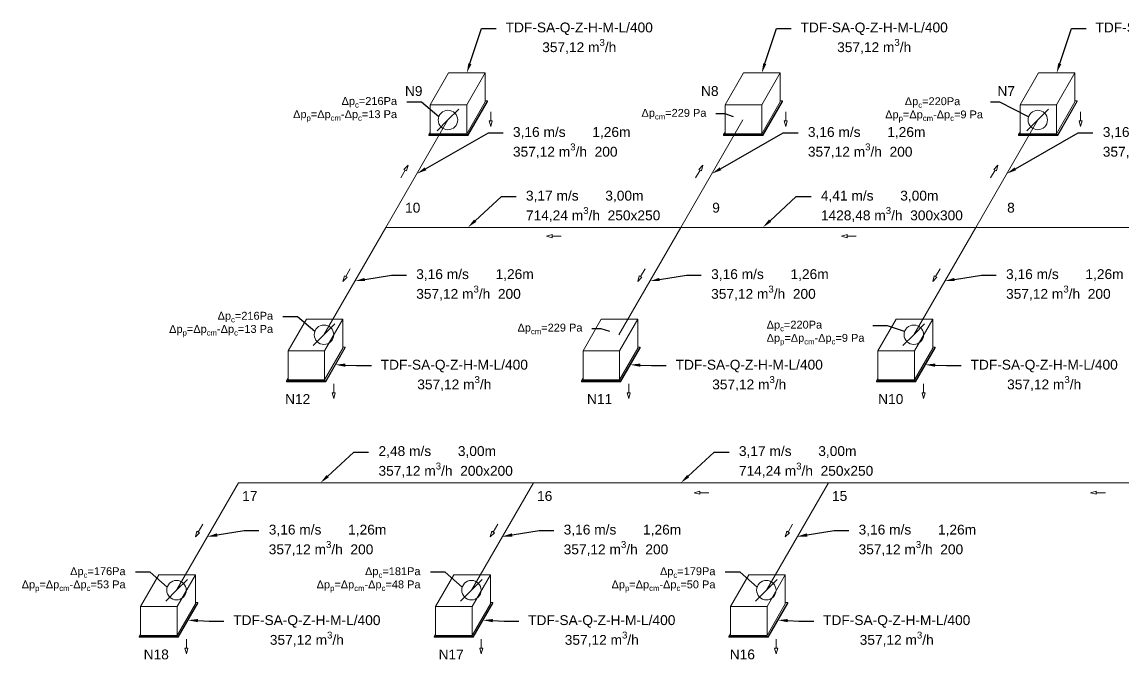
# Model space of a CAD drawing. Header units: millimetres. Extents: x 59762 to 60194, y -87842 to -87548.
# Drawn here: x 59995.65 to 60006.85, y -87709.28 to -87702.79 of the extents above; entities that cross this region are included whole.
import ezdxf
from ezdxf import colors
from ezdxf.entities.mleader import LeaderData, LeaderLine
from ezdxf.math import Vec2, Vec3

# ---------------------------------------------------------------- set-up
doc = ezdxf.new("R2010")
doc.units = ezdxf.units.MM
for name, color, linetype, lineweight in [('kanały', 7, 'Continuous', 20), ('nawi. aksona', 150, 'Continuous', 20), ('nawi. strzałki', 150, 'Continuous', 20), ('Nawiew opis', 150, 'Continuous', 20), ('wymiary', 7, 'Continuous', 13)]:
    doc.layers.add(name, color=color, linetype=linetype, lineweight=lineweight)
doc.styles.add('styl1', font='arial.ttf', dxfattribs={"height": 0.08})

# ---------------------------------------------------------------- blocks, each defined once
blk = doc.blocks.new('_None')

msp = doc.modelspace()

# ---------------------------------------------------------------- linework, layer by layer
at = {"layer": 'kanały'}
for p, q in [((59999.981424, -87703.781798), (60000.09156, -87703.671662)), ((60005.981424, -87703.781798), (60006.09156, -87703.671662)), ((59999.871288, -87703.891934), (59999.981424, -87703.781798)), ((60005.871288, -87703.891934), (60005.981424, -87703.781798)), ((59998.720424, -87705.965914), (59998.83056, -87705.855778)), ((60004.720424, -87705.965914), (60004.83056, -87705.855778)), ((59998.610288, -87706.07605), (59998.720424, -87705.965914)), ((60004.610288, -87706.07605), (60004.720424, -87705.965914)), ((59997.220424, -87708.56399), (59997.33056, -87708.453854)), ((60000.220424, -87708.56399), (60000.33056, -87708.453854)), ((60003.220424, -87708.56399), (60003.33056, -87708.453854)), ((59997.110288, -87708.674126), (59997.220424, -87708.56399)), ((60000.110288, -87708.674126), (60000.220424, -87708.56399)), ((60003.110288, -87708.674126), (60003.220424, -87708.56399))]:
    msp.add_line(p, q, dxfattribs=at)
for centre in [(59999.981424, -87703.781798), (60005.981424, -87703.781798), (59998.720424, -87705.965914), (60004.720424, -87705.965914), (59997.220424, -87708.56399), (60000.220424, -87708.56399), (60003.220424, -87708.56399)]:
    msp.add_circle(centre, 0.099, dxfattribs=at)
at = {"layer": 'nawi. aksona', "ltscale": 20}
for p, q in [((59999.801136, -87703.626073), (59999.987136, -87703.303912)), ((59999.987136, -87703.303912), (60000.359136, -87703.303912)), ((60000.173136, -87703.626073), (60000.359136, -87703.303912)), ((60000.359136, -87703.303912), (60000.359136, -87703.598912)), ((60002.801136, -87703.626073), (60002.987136, -87703.303912)), ((60002.987136, -87703.303912), (60003.359136, -87703.303912)), ((60003.173136, -87703.626073), (60003.359136, -87703.303912)), ((60003.359136, -87703.303912), (60003.359136, -87703.598912)), ((60005.801136, -87703.626073), (60005.987136, -87703.303912)), ((60005.987136, -87703.303912), (60006.359136, -87703.303912)), ((60006.173136, -87703.626073), (60006.359136, -87703.303912)), ((60006.359136, -87703.303912), (60006.359136, -87703.598912)), ((60000.173136, -87703.626073), (59999.801136, -87703.626073)), ((59999.801136, -87703.626073), (59999.801136, -87703.921073)), ((60000.173136, -87703.921073), (60000.359136, -87703.598912)), ((60000.173136, -87703.626073), (60000.173136, -87703.921073)), ((60000.382966, -87703.586395), (60000.183966, -87703.931073)), ((60000.183966, -87703.939073), (60000.382966, -87703.594395)), ((60000.382966, -87703.586395), (60000.359136, -87703.586395)), ((60000.382966, -87703.594395), (60000.382966, -87703.586395)), ((60003.173136, -87703.626073), (60002.801136, -87703.626073)), ((60002.801136, -87703.626073), (60002.801136, -87703.921073)), ((60003.173136, -87703.921073), (60003.359136, -87703.598912)), ((60003.173136, -87703.626073), (60003.173136, -87703.921073)), ((60003.382966, -87703.586395), (60003.183966, -87703.931073)), ((60003.183966, -87703.939073), (60003.382966, -87703.594395)), ((60003.382966, -87703.586395), (60003.359136, -87703.586395)), ((60003.382966, -87703.594395), (60003.382966, -87703.586395)), ((60006.173136, -87703.626073), (60005.801136, -87703.626073)), ((60005.801136, -87703.626073), (60005.801136, -87703.921073)), ((60006.173136, -87703.921073), (60006.359136, -87703.598912)), ((60006.173136, -87703.626073), (60006.173136, -87703.921073)), ((60006.382966, -87703.586395), (60006.183966, -87703.931073)), ((60006.183966, -87703.939073), (60006.382966, -87703.594395)), ((60006.382966, -87703.586395), (60006.359136, -87703.586395)), ((60006.382966, -87703.594395), (60006.382966, -87703.586395)), ((59999.981424, -87703.781798), (59999.350924, -87704.873856)), ((60002.981424, -87703.781798), (60002.350924, -87704.873856)), ((60005.981424, -87703.781798), (60005.350924, -87704.873856)), ((59999.785966, -87703.931073), (59999.801136, -87703.904798)), ((60000.183966, -87703.931073), (59999.785966, -87703.931073)), ((59999.785966, -87703.939073), (59999.785966, -87703.931073)), ((60000.183966, -87703.939073), (59999.785966, -87703.939073)), ((60000.173136, -87703.921073), (59999.801136, -87703.921073)), ((60002.785966, -87703.931073), (60002.801136, -87703.904798)), ((60003.183966, -87703.931073), (60002.785966, -87703.931073)), ((60002.785966, -87703.939073), (60002.785966, -87703.931073)), ((60003.183966, -87703.939073), (60002.785966, -87703.939073)), ((60003.173136, -87703.921073), (60002.801136, -87703.921073)), ((60005.785966, -87703.931073), (60005.801136, -87703.904798)), ((60006.183966, -87703.931073), (60005.785966, -87703.931073)), ((60005.785966, -87703.939073), (60005.785966, -87703.931073)), ((60006.183966, -87703.939073), (60005.785966, -87703.939073)), ((60006.173136, -87703.921073), (60005.801136, -87703.921073)), ((59999.350924, -87704.873856), (59998.720424, -87705.965914)), ((59999.350924, -87704.873856), (60002.350924, -87704.873856)), ((60002.350924, -87704.873856), (60001.720424, -87705.965914)), ((60002.350924, -87704.873856), (60005.350924, -87704.873856)), ((60005.350924, -87704.873856), (60004.720424, -87705.965914)), ((60005.350924, -87704.873856), (60011.350924, -87704.873856)), ((59998.355311, -87706.130316), (59998.541311, -87705.808154)), ((59998.541311, -87705.808154), (59998.913311, -87705.808154)), ((59998.727311, -87706.130316), (59998.913311, -87705.808154)), ((59998.913311, -87705.808154), (59998.913311, -87706.103154)), ((60001.355311, -87706.130316), (60001.541311, -87705.808154)), ((60001.541311, -87705.808154), (60001.913311, -87705.808154)), ((60001.727311, -87706.130316), (60001.913311, -87705.808154)), ((60001.913311, -87705.808154), (60001.913311, -87706.103154)), ((60004.355311, -87706.130316), (60004.541311, -87705.808154)), ((60004.541311, -87705.808154), (60004.913311, -87705.808154)), ((60004.727311, -87706.130316), (60004.913311, -87705.808154)), ((60004.913311, -87705.808154), (60004.913311, -87706.103154)), ((59998.727311, -87706.425316), (59998.913311, -87706.103154)), ((59998.937141, -87706.090638), (59998.738141, -87706.435316)), ((59998.738141, -87706.443316), (59998.937141, -87706.098638)), ((59998.937141, -87706.090638), (59998.913311, -87706.090638)), ((59998.937141, -87706.098638), (59998.937141, -87706.090638)), ((60001.727311, -87706.425316), (60001.913311, -87706.103154)), ((60001.937141, -87706.090638), (60001.738141, -87706.435316)), ((60001.738141, -87706.443316), (60001.937141, -87706.098638)), ((60001.937141, -87706.090638), (60001.913311, -87706.090638)), ((60001.937141, -87706.098638), (60001.937141, -87706.090638)), ((60004.727311, -87706.425316), (60004.913311, -87706.103154)), ((60004.937141, -87706.090638), (60004.738141, -87706.435316)), ((60004.738141, -87706.443316), (60004.937141, -87706.098638)), ((60004.937141, -87706.090638), (60004.913311, -87706.090638)), ((60004.937141, -87706.098638), (60004.937141, -87706.090638)), ((59998.727311, -87706.130316), (59998.355311, -87706.130316)), ((59998.355311, -87706.130316), (59998.355311, -87706.425316)), ((59998.727311, -87706.130316), (59998.727311, -87706.425316)), ((60001.727311, -87706.130316), (60001.355311, -87706.130316)), ((60001.355311, -87706.130316), (60001.355311, -87706.425316)), ((60001.727311, -87706.130316), (60001.727311, -87706.425316)), ((60004.727311, -87706.130316), (60004.355311, -87706.130316)), ((60004.355311, -87706.130316), (60004.355311, -87706.425316)), ((60004.727311, -87706.130316), (60004.727311, -87706.425316)), ((59998.340141, -87706.435316), (59998.355311, -87706.409041)), ((59998.738141, -87706.435316), (59998.340141, -87706.435316)), ((59998.340141, -87706.443316), (59998.340141, -87706.435316)), ((59998.738141, -87706.443316), (59998.340141, -87706.443316)), ((59998.727311, -87706.425316), (59998.355311, -87706.425316)), ((60001.340141, -87706.435316), (60001.355311, -87706.409041)), ((60001.738141, -87706.435316), (60001.340141, -87706.435316)), ((60001.340141, -87706.443316), (60001.340141, -87706.435316)), ((60001.738141, -87706.443316), (60001.340141, -87706.443316)), ((60001.727311, -87706.425316), (60001.355311, -87706.425316)), ((60004.340141, -87706.435316), (60004.355311, -87706.409041)), ((60004.738141, -87706.435316), (60004.340141, -87706.435316)), ((60004.340141, -87706.443316), (60004.340141, -87706.435316)), ((60004.738141, -87706.443316), (60004.340141, -87706.443316)), ((60004.727311, -87706.425316), (60004.355311, -87706.425316)), ((59997.850924, -87707.471932), (59997.220424, -87708.56399)), ((59997.850924, -87707.471932), (60000.850924, -87707.471932)), ((60000.850924, -87707.471932), (60000.220424, -87708.56399)), ((60000.850924, -87707.471932), (60003.850924, -87707.471932)), ((60003.850924, -87707.471932), (60003.220424, -87708.56399)), ((60003.850924, -87707.471932), (60009.850924, -87707.471932)), ((59996.855311, -87708.728392), (59997.041311, -87708.40623)), ((59997.041311, -87708.40623), (59997.413311, -87708.40623)), ((59997.227311, -87708.728392), (59997.413311, -87708.40623)), ((59997.413311, -87708.40623), (59997.413311, -87708.70123)), ((59999.855311, -87708.728392), (60000.041311, -87708.40623)), ((60000.041311, -87708.40623), (60000.413311, -87708.40623)), ((60000.227311, -87708.728392), (60000.413311, -87708.40623)), ((60000.413311, -87708.40623), (60000.413311, -87708.70123)), ((60002.855311, -87708.728392), (60003.041311, -87708.40623)), ((60003.041311, -87708.40623), (60003.413311, -87708.40623)), ((60003.227311, -87708.728392), (60003.413311, -87708.40623)), ((60003.413311, -87708.40623), (60003.413311, -87708.70123)), ((59997.227311, -87709.023392), (59997.413311, -87708.70123)), ((59997.437141, -87708.688714), (59997.238141, -87709.033392)), ((59997.238141, -87709.041392), (59997.437141, -87708.696714)), ((59997.437141, -87708.688714), (59997.413311, -87708.688714)), ((59997.437141, -87708.696714), (59997.437141, -87708.688714)), ((60000.227311, -87709.023392), (60000.413311, -87708.70123)), ((60000.437141, -87708.688714), (60000.238141, -87709.033392)), ((60000.238141, -87709.041392), (60000.437141, -87708.696714)), ((60000.437141, -87708.688714), (60000.413311, -87708.688714)), ((60000.437141, -87708.696714), (60000.437141, -87708.688714)), ((60003.227311, -87709.023392), (60003.413311, -87708.70123)), ((60003.437141, -87708.688714), (60003.238141, -87709.033392)), ((60003.238141, -87709.041392), (60003.437141, -87708.696714)), ((60003.437141, -87708.688714), (60003.413311, -87708.688714)), ((60003.437141, -87708.696714), (60003.437141, -87708.688714)), ((59997.227311, -87708.728392), (59996.855311, -87708.728392)), ((59996.855311, -87708.728392), (59996.855311, -87709.023392)), ((59997.227311, -87708.728392), (59997.227311, -87709.023392)), ((60000.227311, -87708.728392), (59999.855311, -87708.728392)), ((59999.855311, -87708.728392), (59999.855311, -87709.023392)), ((60000.227311, -87708.728392), (60000.227311, -87709.023392)), ((60003.227311, -87708.728392), (60002.855311, -87708.728392)), ((60002.855311, -87708.728392), (60002.855311, -87709.023392)), ((60003.227311, -87708.728392), (60003.227311, -87709.023392)), ((59996.840141, -87709.033392), (59996.855311, -87709.007117)), ((59997.238141, -87709.033392), (59996.840141, -87709.033392)), ((59996.840141, -87709.041392), (59996.840141, -87709.033392)), ((59997.227311, -87709.023392), (59996.855311, -87709.023392)), ((59999.840141, -87709.033392), (59999.855311, -87709.007117)), ((60000.238141, -87709.033392), (59999.840141, -87709.033392)), ((59999.840141, -87709.041392), (59999.840141, -87709.033392)), ((60000.227311, -87709.023392), (59999.855311, -87709.023392)), ((60002.840141, -87709.033392), (60002.855311, -87709.007117)), ((60003.238141, -87709.033392), (60002.840141, -87709.033392)), ((60002.840141, -87709.041392), (60002.840141, -87709.033392)), ((60003.227311, -87709.023392), (60002.855311, -87709.023392)), ((59997.238141, -87709.041392), (59996.840141, -87709.041392)), ((60000.238141, -87709.041392), (59999.840141, -87709.041392)), ((60003.238141, -87709.041392), (60002.840141, -87709.041392))]:
    msp.add_line(p, q, dxfattribs=at)
at = {"layer": 'nawi. strzałki', "ltscale": 20}
for p, q in [((60000.416926, -87703.699073), (60000.416926, -87703.791118)), ((60003.416926, -87703.699073), (60003.416926, -87703.791118)), ((60006.416926, -87703.699073), (60006.416926, -87703.791118)), ((60000.416926, -87703.849073), (60000.401397, -87703.791118)), ((60000.432455, -87703.791118), (60000.401397, -87703.791118)), ((60000.416926, -87703.849073), (60000.432455, -87703.791118)), ((60003.416926, -87703.849073), (60003.401397, -87703.791118)), ((60003.432455, -87703.791118), (60003.401397, -87703.791118)), ((60003.416926, -87703.849073), (60003.432455, -87703.791118)), ((60006.416926, -87703.849073), (60006.401397, -87703.791118)), ((60006.432455, -87703.791118), (60006.401397, -87703.791118)), ((60006.416926, -87703.849073), (60006.432455, -87703.791118)), ((59999.500762, -87704.371747), (59999.546784, -87704.292034)), ((59999.575762, -87704.241843), (59999.533336, -87704.28427)), ((59999.533336, -87704.28427), (59999.560233, -87704.299799)), ((59999.575762, -87704.241843), (59999.560233, -87704.299799)), ((60002.500762, -87704.371747), (60002.546784, -87704.292034)), ((60002.575762, -87704.241843), (60002.533336, -87704.28427)), ((60002.533336, -87704.28427), (60002.560233, -87704.299799)), ((60002.575762, -87704.241843), (60002.560233, -87704.299799)), ((60005.500762, -87704.371747), (60005.546784, -87704.292034)), ((60005.575762, -87704.241843), (60005.533336, -87704.28427)), ((60005.533336, -87704.28427), (60005.560233, -87704.299799)), ((60005.575762, -87704.241843), (60005.560233, -87704.299799)), ((60000.984397, -87704.963592), (60001.042353, -87704.948063)), ((60000.984397, -87704.963592), (60001.042353, -87704.979121)), ((60001.042353, -87704.948063), (60001.042353, -87704.979121)), ((60001.134397, -87704.963592), (60001.042353, -87704.963592)), ((60003.984397, -87704.963592), (60004.042353, -87704.948063)), ((60003.984397, -87704.963592), (60004.042353, -87704.979121)), ((60004.042353, -87704.948063), (60004.042353, -87704.979121)), ((60004.134397, -87704.963592), (60004.042353, -87704.963592)), ((59998.987516, -87705.294369), (59998.941494, -87705.374082)), ((60001.987516, -87705.294369), (60001.941494, -87705.374082)), ((60004.987516, -87705.294369), (60004.941494, -87705.374082)), ((59998.912516, -87705.424273), (59998.928046, -87705.366317)), ((59998.912516, -87705.424273), (59998.954943, -87705.381846)), ((59998.954943, -87705.381846), (59998.928046, -87705.366317)), ((60001.912516, -87705.424273), (60001.928046, -87705.366317)), ((60001.912516, -87705.424273), (60001.954943, -87705.381846)), ((60001.954943, -87705.381846), (60001.928046, -87705.366317)), ((60004.912516, -87705.424273), (60004.928046, -87705.366317)), ((60004.912516, -87705.424273), (60004.954943, -87705.381846)), ((60004.954943, -87705.381846), (60004.928046, -87705.366317)), ((59998.820315, -87706.614484), (59998.804786, -87706.556529)), ((59998.835844, -87706.556529), (59998.804786, -87706.556529)), ((59998.820315, -87706.464484), (59998.820315, -87706.556529)), ((59998.820315, -87706.614484), (59998.835844, -87706.556529)), ((60001.820315, -87706.614484), (60001.804786, -87706.556529)), ((60001.835844, -87706.556529), (60001.804786, -87706.556529)), ((60001.820315, -87706.464484), (60001.820315, -87706.556529)), ((60001.820315, -87706.614484), (60001.835844, -87706.556529)), ((60004.820315, -87706.614484), (60004.804786, -87706.556529)), ((60004.835844, -87706.556529), (60004.804786, -87706.556529)), ((60004.820315, -87706.464484), (60004.820315, -87706.556529)), ((60004.820315, -87706.614484), (60004.835844, -87706.556529)), ((60002.484397, -87707.573376), (60002.542353, -87707.557847)), ((60002.484397, -87707.573376), (60002.542353, -87707.588905)), ((60002.542353, -87707.557847), (60002.542353, -87707.588905)), ((60002.634397, -87707.573376), (60002.542353, -87707.573376)), ((60006.51879, -87707.573376), (60006.576746, -87707.557847)), ((60006.51879, -87707.573376), (60006.576746, -87707.588905)), ((60006.576746, -87707.557847), (60006.576746, -87707.588905)), ((60006.66879, -87707.573376), (60006.576746, -87707.573376)), ((59997.487516, -87707.892445), (59997.441494, -87707.972158)), ((60000.487516, -87707.892445), (60000.441494, -87707.972158)), ((60003.487516, -87707.892445), (60003.441494, -87707.972158)), ((59997.412516, -87708.022349), (59997.428046, -87707.964393)), ((59997.412516, -87708.022349), (59997.454943, -87707.979922)), ((59997.454943, -87707.979922), (59997.428046, -87707.964393)), ((60000.412516, -87708.022349), (60000.428046, -87707.964393)), ((60000.412516, -87708.022349), (60000.454943, -87707.979922)), ((60000.454943, -87707.979922), (60000.428046, -87707.964393)), ((60003.412516, -87708.022349), (60003.428046, -87707.964393)), ((60003.412516, -87708.022349), (60003.454943, -87707.979922)), ((60003.454943, -87707.979922), (60003.428046, -87707.964393)), ((59997.320315, -87709.06256), (59997.320315, -87709.154605)), ((60000.320315, -87709.06256), (60000.320315, -87709.154605)), ((60003.320315, -87709.06256), (60003.320315, -87709.154605)), ((59997.320315, -87709.21256), (59997.304786, -87709.154605)), ((59997.335844, -87709.154605), (59997.304786, -87709.154605)), ((59997.320315, -87709.21256), (59997.335844, -87709.154605)), ((60000.320315, -87709.21256), (60000.304786, -87709.154605)), ((60000.335844, -87709.154605), (60000.304786, -87709.154605)), ((60000.320315, -87709.21256), (60000.335844, -87709.154605)), ((60003.320315, -87709.21256), (60003.304786, -87709.154605)), ((60003.335844, -87709.154605), (60003.304786, -87709.154605)), ((60003.320315, -87709.21256), (60003.335844, -87709.154605))]:
    msp.add_line(p, q, dxfattribs=at)

# ---------------------------------------------------------------- texts
at = {"layer": 'Nawiew opis', "ltscale": 20, "char_height": 0.1, "attachment_point": 1, "style": 'styl1'}
for s, insert in [('N9', (59999.544033, -87703.43747)), ('N8', (60002.555766, -87703.43747)), ('N7', (60005.570667, -87703.43747)), ('10', (59999.545509, -87704.623856)), ('9', (60002.669632, -87704.623856)), ('8', (60005.669632, -87704.623856)), ('N12', (59998.324759, -87706.569658)), ('N11', (60001.395668, -87706.569658)), ('N10', (60004.35773, -87706.569658)), ('17', (59997.888184, -87707.55612)), ('16', (60000.888184, -87707.55612)), ('15', (60003.888184, -87707.55612)), ('N18', (59996.886074, -87709.16719)), ('N17', (59999.886074, -87709.16719)), ('N16', (60002.848135, -87709.16719))]:
    msp.add_mtext_dynamic_manual_height_columns(s, width=0.2, gutter_width=1, heights=[0], dxfattribs=dict(at, insert=insert))

# ---------------------------------------------------------------- leaders
at = {"layer": 'Nawiew opis', "ltscale": 20}
ml = msp.add_multileader_mtext('Standard', dxfattribs=at)
ml.set_content('\\A1;TDF-SA-Q-Z-H-M-L/400\\P357,12 m{\\H0.7x;\\S3^ ;}/h', color=256, style='styl1')
ml.set_leader_properties()
ml.build(insert=Vec2(0, 0))
ml.multileader.update_dxf_attribs({"dogleg_length": 0.3, "arrow_head_size": 0.1})
ctx = ml.context
ctx.base_point, ctx.char_height, ctx.arrow_head_size, ctx.landing_gap_size, ctx.plane_origin = Vec3(60000.473136, -87702.850795), 0.1, 0.1, 0.1, Vec3(60000.422136, -87703.493912)
ctx.text_align_type = 1
notes = []
notes.append((ctx, [(0, (1, 1, 0), (60000.323136, -87702.850795), (1, 0), 0.15, [(0, [(60000.173136, -87703.303912)], 0, [])])]))
ctx.mtext.insert, ctx.mtext.alignment, ctx.mtext.flow_direction = Vec3(60001.317099, -87702.790904), 2, 5
ml = msp.add_multileader_mtext('Standard', dxfattribs=at)
ml.set_content('\\A1;TDF-SA-Q-Z-H-M-L/400\\P357,12 m{\\H0.7x;\\S3^ ;}/h', color=256, style='styl1')
ml.set_leader_properties()
ml.build(insert=Vec2(0, 0))
ml.multileader.update_dxf_attribs({"dogleg_length": 0.3, "arrow_head_size": 0.1})
ctx = ml.context
ctx.base_point, ctx.char_height, ctx.arrow_head_size, ctx.landing_gap_size, ctx.plane_origin = Vec3(60003.473136, -87702.850795), 0.1, 0.1, 0.1, Vec3(60003.422136, -87703.493912)
ctx.text_align_type = 1
notes.append((ctx, [(0, (1, 1, 0), (60003.323136, -87702.850795), (1, 0), 0.15, [(0, [(60003.173136, -87703.303912)], 0, [])])]))
ctx.mtext.insert, ctx.mtext.alignment, ctx.mtext.flow_direction = Vec3(60004.317099, -87702.790904), 2, 5
ml = msp.add_multileader_mtext('Standard', dxfattribs=at)
ml.set_content('\\A1;TDF-SA-Q-Z-H-M-L/400\\P357,12 m{\\H0.7x;\\S3^ ;}/h', color=256, style='styl1')
ml.set_leader_properties()
ml.build(insert=Vec2(0, 0))
ml.multileader.update_dxf_attribs({"dogleg_length": 0.3, "arrow_head_size": 0.1})
ctx = ml.context
ctx.base_point, ctx.char_height, ctx.arrow_head_size, ctx.landing_gap_size, ctx.plane_origin = Vec3(60006.473136, -87702.850795), 0.1, 0.1, 0.1, Vec3(60006.422136, -87703.493912)
ctx.text_align_type = 1
notes.append((ctx, [(0, (1, 1, 0), (60006.323136, -87702.850795), (1, 0), 0.15, [(0, [(60006.173136, -87703.303912)], 0, [])])]))
ctx.mtext.insert, ctx.mtext.alignment, ctx.mtext.flow_direction = Vec3(60007.317099, -87702.790904), 2, 5
ml = msp.add_multileader_mtext('Standard', dxfattribs=at)
ml.set_content('\\A1;3,16 m/s       1,26m\\P357,12 m{\\H0.7x;\\S3^ ;}/h  200', color=256, style='styl1')
ml.set_leader_properties()
ml.build(insert=Vec2(0, 0))
ml.multileader.update_dxf_attribs({"dogleg_length": 0.15, "arrow_head_size": 0.1})
ctx = ml.context
ctx.base_point, ctx.char_height, ctx.arrow_head_size, ctx.landing_gap_size, ctx.plane_origin = Vec3(60000.542717, -87703.91389), 0.1, 0.1, 0.1, Vec3(59999.666174, -87704.327827)
notes.append((ctx, [(0, (1, 1, 0), (60000.392717, -87703.91389), (1, 0), 0.15, [(0, [(59999.666174, -87704.327827)], 0, [])])]))
ctx.mtext.insert, ctx.mtext.flow_direction = Vec3(60000.642717, -87703.853999), 5
ml = msp.add_multileader_mtext('Standard', dxfattribs=at)
ml.set_content('\\A1;3,16 m/s       1,26m\\P357,12 m{\\H0.7x;\\S3^ ;}/h  200', color=256, style='styl1')
ml.set_leader_properties()
ml.build(insert=Vec2(0, 0))
ml.multileader.update_dxf_attribs({"dogleg_length": 0.15, "arrow_head_size": 0.1})
ctx = ml.context
ctx.base_point, ctx.char_height, ctx.arrow_head_size, ctx.landing_gap_size, ctx.plane_origin = Vec3(60003.542717, -87703.91389), 0.1, 0.1, 0.1, Vec3(60002.666174, -87704.327827)
notes.append((ctx, [(0, (1, 1, 0), (60003.392717, -87703.91389), (1, 0), 0.15, [(0, [(60002.666174, -87704.327827)], 0, [])])]))
ctx.mtext.insert, ctx.mtext.flow_direction = Vec3(60003.642717, -87703.853999), 5
ml = msp.add_multileader_mtext('Standard', dxfattribs=at)
ml.set_content('\\A1;3,16 m/s       1,26m\\P357,12 m{\\H0.7x;\\S3^ ;}/h  200', color=256, style='styl1')
ml.set_leader_properties()
ml.build(insert=Vec2(0, 0))
ml.multileader.update_dxf_attribs({"dogleg_length": 0.15, "arrow_head_size": 0.1})
ctx = ml.context
ctx.base_point, ctx.char_height, ctx.arrow_head_size, ctx.landing_gap_size, ctx.plane_origin = Vec3(60006.542717, -87703.91389), 0.1, 0.1, 0.1, Vec3(60005.666174, -87704.327827)
notes.append((ctx, [(0, (1, 1, 0), (60006.392717, -87703.91389), (1, 0), 0.15, [(0, [(60005.666174, -87704.327827)], 0, [])])]))
ctx.mtext.insert, ctx.mtext.flow_direction = Vec3(60006.642717, -87703.853999), 5
ml = msp.add_multileader_mtext('Standard', dxfattribs=at)
ml.set_content('\\A1;3,17 m/s       3,00m\\P714,24 m{\\H0.7x;\\S3^ ;}/h  250x250', color=256, style='styl1')
ml.set_leader_properties()
ml.build(insert=Vec2(0, 0))
ml.multileader.update_dxf_attribs({"dogleg_length": 0.15, "arrow_head_size": 0.1})
ctx = ml.context
ctx.base_point, ctx.char_height, ctx.arrow_head_size, ctx.landing_gap_size, ctx.plane_origin = Vec3(60000.674973, -87704.561196), 0.1, 0.1, 0.1, Vec3(60000.850924, -87704.873856)
notes.append((ctx, [(0, (1, 1, 0), (60000.524973, -87704.561196), (1, 0), 0.15, [(0, [(60000.184741, -87704.873856)], 0, [])])]))
ctx.mtext.insert, ctx.mtext.flow_direction = Vec3(60000.774973, -87704.501305), 5
ml = msp.add_multileader_mtext('Standard', dxfattribs=at)
ml.set_content('\\A1;4,41 m/s       3,00m\\P1428,48 m{\\H0.7x;\\S3^ ;}/h  300x300', color=256, style='styl1')
ml.set_leader_properties()
ml.build(insert=Vec2(0, 0))
ml.multileader.update_dxf_attribs({"dogleg_length": 0.15, "arrow_head_size": 0.1})
ctx = ml.context
ctx.base_point, ctx.char_height, ctx.arrow_head_size, ctx.landing_gap_size, ctx.plane_origin = Vec3(60003.674973, -87704.561196), 0.1, 0.1, 0.1, Vec3(60003.850924, -87704.873856)
notes.append((ctx, [(0, (1, 1, 0), (60003.524973, -87704.561196), (1, 0), 0.15, [(0, [(60003.184741, -87704.873856)], 0, [])])]))
ctx.mtext.insert, ctx.mtext.flow_direction = Vec3(60003.774973, -87704.501305), 5
ml = msp.add_multileader_mtext('Standard', dxfattribs=at)
ml.set_content('\\A1;3,16 m/s       1,26m\\P357,12 m{\\H0.7x;\\S3^ ;}/h  200', color=256, style='styl1')
ml.set_leader_properties()
ml.build(insert=Vec2(0, 0))
ml.multileader.update_dxf_attribs({"dogleg_length": 0.15, "arrow_head_size": 0.1})
ctx = ml.context
ctx.base_point, ctx.char_height, ctx.arrow_head_size, ctx.landing_gap_size, ctx.plane_origin = Vec3(59999.558664, -87705.359501), 0.1, 0.1, 0.1, Vec3(59999.035674, -87705.419885)
notes.append((ctx, [(0, (1, 1, 0), (59999.408664, -87705.359501), (1, 0), 0.15, [(0, [(59999.035674, -87705.419885)], 0, [])])]))
ctx.mtext.insert, ctx.mtext.flow_direction = Vec3(59999.658664, -87705.29961), 5
ml = msp.add_multileader_mtext('Standard', dxfattribs=at)
ml.set_content('\\A1;3,16 m/s       1,26m\\P357,12 m{\\H0.7x;\\S3^ ;}/h  200', color=256, style='styl1')
ml.set_leader_properties()
ml.build(insert=Vec2(0, 0))
ml.multileader.update_dxf_attribs({"dogleg_length": 0.15, "arrow_head_size": 0.1})
ctx = ml.context
ctx.base_point, ctx.char_height, ctx.arrow_head_size, ctx.landing_gap_size, ctx.plane_origin = Vec3(60002.558664, -87705.359501), 0.1, 0.1, 0.1, Vec3(60002.035674, -87705.419885)
notes.append((ctx, [(0, (1, 1, 0), (60002.408664, -87705.359501), (1, 0), 0.15, [(0, [(60002.035674, -87705.419885)], 0, [])])]))
ctx.mtext.insert, ctx.mtext.flow_direction = Vec3(60002.658664, -87705.29961), 5
ml = msp.add_multileader_mtext('Standard', dxfattribs=at)
ml.set_content('\\A1;3,16 m/s       1,26m\\P357,12 m{\\H0.7x;\\S3^ ;}/h  200', color=256, style='styl1')
ml.set_leader_properties()
ml.build(insert=Vec2(0, 0))
ml.multileader.update_dxf_attribs({"dogleg_length": 0.15, "arrow_head_size": 0.1})
ctx = ml.context
ctx.base_point, ctx.char_height, ctx.arrow_head_size, ctx.landing_gap_size, ctx.plane_origin = Vec3(60005.558664, -87705.359501), 0.1, 0.1, 0.1, Vec3(60005.035674, -87705.419885)
notes.append((ctx, [(0, (1, 1, 0), (60005.408664, -87705.359501), (1, 0), 0.15, [(0, [(60005.035674, -87705.419885)], 0, [])])]))
ctx.mtext.insert, ctx.mtext.flow_direction = Vec3(60005.658664, -87705.29961), 5
ml = msp.add_multileader_mtext('Standard', dxfattribs=at)
ml.set_content('\\A1;TDF-SA-Q-Z-H-M-L/400\\P357,12 m{\\H0.7x;\\S3^ ;}/h', color=256, style='styl1')
ml.set_leader_properties()
ml.build(insert=Vec2(0, 0))
ml.multileader.update_dxf_attribs({"dogleg_length": 0.3, "arrow_head_size": 0.1})
ctx = ml.context
ctx.base_point, ctx.char_height, ctx.arrow_head_size, ctx.landing_gap_size, ctx.plane_origin = Vec3(59999.202281, -87706.280375), 0.1, 0.1, 0.1, Vec3(59999.086641, -87706.460977)
ctx.text_align_type = 1
notes.append((ctx, [(0, (1, 1, 0), (59999.052281, -87706.280375), (1, 0), 0.15, [(0, [(59998.837641, -87706.270977)], 0, [])])]))
ctx.mtext.insert, ctx.mtext.alignment, ctx.mtext.flow_direction = Vec3(60000.046244, -87706.220484), 2, 5
ml = msp.add_multileader_mtext('Standard', dxfattribs=at)
ml.set_content('\\A1;TDF-SA-Q-Z-H-M-L/400\\P357,12 m{\\H0.7x;\\S3^ ;}/h', color=256, style='styl1')
ml.set_leader_properties()
ml.build(insert=Vec2(0, 0))
ml.multileader.update_dxf_attribs({"dogleg_length": 0.3, "arrow_head_size": 0.1})
ctx = ml.context
ctx.base_point, ctx.char_height, ctx.arrow_head_size, ctx.landing_gap_size, ctx.plane_origin = Vec3(60002.202281, -87706.280375), 0.1, 0.1, 0.1, Vec3(60002.086641, -87706.460977)
ctx.text_align_type = 1
notes.append((ctx, [(0, (1, 1, 0), (60002.052281, -87706.280375), (1, 0), 0.15, [(0, [(60001.837641, -87706.270977)], 0, [])])]))
ctx.mtext.insert, ctx.mtext.alignment, ctx.mtext.flow_direction = Vec3(60003.046244, -87706.220484), 2, 5
ml = msp.add_multileader_mtext('Standard', dxfattribs=at)
ml.set_content('\\A1;TDF-SA-Q-Z-H-M-L/400\\P357,12 m{\\H0.7x;\\S3^ ;}/h', color=256, style='styl1')
ml.set_leader_properties()
ml.build(insert=Vec2(0, 0))
ml.multileader.update_dxf_attribs({"dogleg_length": 0.3, "arrow_head_size": 0.1})
ctx = ml.context
ctx.base_point, ctx.char_height, ctx.arrow_head_size, ctx.landing_gap_size, ctx.plane_origin = Vec3(60005.202281, -87706.280375), 0.1, 0.1, 0.1, Vec3(60005.086641, -87706.460977)
ctx.text_align_type = 1
notes.append((ctx, [(0, (1, 1, 0), (60005.052281, -87706.280375), (1, 0), 0.15, [(0, [(60004.837641, -87706.270977)], 0, [])])]))
ctx.mtext.insert, ctx.mtext.alignment, ctx.mtext.flow_direction = Vec3(60006.046244, -87706.220484), 2, 5
ml = msp.add_multileader_mtext('Standard', dxfattribs=at)
ml.set_content('\\A1;2,48 m/s       3,00m\\P357,12 m{\\H0.7x;\\S3^ ;}/h  200x200', color=256, style='styl1')
ml.set_leader_properties()
ml.build(insert=Vec2(0, 0))
ml.multileader.update_dxf_attribs({"dogleg_length": 0.15, "arrow_head_size": 0.1})
ctx = ml.context
ctx.base_point, ctx.char_height, ctx.arrow_head_size, ctx.landing_gap_size, ctx.plane_origin = Vec3(59999.174973, -87707.159273), 0.1, 0.1, 0.1, Vec3(59999.350924, -87707.471932)
notes.append((ctx, [(0, (1, 1, 0), (59999.024973, -87707.159273), (1, 0), 0.15, [(0, [(59998.684741, -87707.471932)], 0, [])])]))
ctx.mtext.insert, ctx.mtext.flow_direction = Vec3(59999.274973, -87707.099382), 5
ml = msp.add_multileader_mtext('Standard', dxfattribs=at)
ml.set_content('\\A1;3,17 m/s       3,00m\\P714,24 m{\\H0.7x;\\S3^ ;}/h  250x250', color=256, style='styl1')
ml.set_leader_properties()
ml.build(insert=Vec2(0, 0))
ml.multileader.update_dxf_attribs({"dogleg_length": 0.15, "arrow_head_size": 0.1})
ctx = ml.context
ctx.base_point, ctx.char_height, ctx.arrow_head_size, ctx.landing_gap_size, ctx.plane_origin = Vec3(60002.841155, -87707.159273), 0.1, 0.1, 0.1, Vec3(60003.017106, -87707.471932)
notes.append((ctx, [(0, (1, 1, 0), (60002.691155, -87707.159273), (1, 0), 0.15, [(0, [(60002.350924, -87707.471932)], 0, [])])]))
ctx.mtext.insert, ctx.mtext.flow_direction = Vec3(60002.941155, -87707.099382), 5
ml = msp.add_multileader_mtext('Standard', dxfattribs=at)
ml.set_content('\\A1;3,16 m/s       1,26m\\P357,12 m{\\H0.7x;\\S3^ ;}/h  200', color=256, style='styl1')
ml.set_leader_properties()
ml.build(insert=Vec2(0, 0))
ml.multileader.update_dxf_attribs({"dogleg_length": 0.15, "arrow_head_size": 0.1})
ctx = ml.context
ctx.base_point, ctx.char_height, ctx.arrow_head_size, ctx.landing_gap_size, ctx.plane_origin = Vec3(59998.058664, -87707.957577), 0.1, 0.1, 0.1, Vec3(59997.535674, -87708.017961)
notes.append((ctx, [(0, (1, 1, 0), (59997.908664, -87707.957577), (1, 0), 0.15, [(0, [(59997.535674, -87708.017961)], 0, [])])]))
ctx.mtext.insert, ctx.mtext.flow_direction = Vec3(59998.158664, -87707.897687), 5
ml = msp.add_multileader_mtext('Standard', dxfattribs=at)
ml.set_content('\\A1;3,16 m/s       1,26m\\P357,12 m{\\H0.7x;\\S3^ ;}/h  200', color=256, style='styl1')
ml.set_leader_properties()
ml.build(insert=Vec2(0, 0))
ml.multileader.update_dxf_attribs({"dogleg_length": 0.15, "arrow_head_size": 0.1})
ctx = ml.context
ctx.base_point, ctx.char_height, ctx.arrow_head_size, ctx.landing_gap_size, ctx.plane_origin = Vec3(60001.058664, -87707.957577), 0.1, 0.1, 0.1, Vec3(60000.535674, -87708.017961)
notes.append((ctx, [(0, (1, 1, 0), (60000.908664, -87707.957577), (1, 0), 0.15, [(0, [(60000.535674, -87708.017961)], 0, [])])]))
ctx.mtext.insert, ctx.mtext.flow_direction = Vec3(60001.158664, -87707.897687), 5
ml = msp.add_multileader_mtext('Standard', dxfattribs=at)
ml.set_content('\\A1;3,16 m/s       1,26m\\P357,12 m{\\H0.7x;\\S3^ ;}/h  200', color=256, style='styl1')
ml.set_leader_properties()
ml.build(insert=Vec2(0, 0))
ml.multileader.update_dxf_attribs({"dogleg_length": 0.15, "arrow_head_size": 0.1})
ctx = ml.context
ctx.base_point, ctx.char_height, ctx.arrow_head_size, ctx.landing_gap_size, ctx.plane_origin = Vec3(60004.058664, -87707.957577), 0.1, 0.1, 0.1, Vec3(60003.535674, -87708.017961)
notes.append((ctx, [(0, (1, 1, 0), (60003.908664, -87707.957577), (1, 0), 0.15, [(0, [(60003.535674, -87708.017961)], 0, [])])]))
ctx.mtext.insert, ctx.mtext.flow_direction = Vec3(60004.158664, -87707.897687), 5
ml = msp.add_multileader_mtext('Standard', dxfattribs=at)
ml.set_content('\\A1;TDF-SA-Q-Z-H-M-L/400\\P357,12 m{\\H0.7x;\\S3^ ;}/h', color=256, style='styl1')
ml.set_leader_properties()
ml.build(insert=Vec2(0, 0))
ml.multileader.update_dxf_attribs({"dogleg_length": 0.3, "arrow_head_size": 0.1})
ctx = ml.context
ctx.base_point, ctx.char_height, ctx.arrow_head_size, ctx.landing_gap_size, ctx.plane_origin = Vec3(59997.702281, -87708.878451), 0.1, 0.1, 0.1, Vec3(59997.586641, -87709.059053)
ctx.text_align_type = 1
notes.append((ctx, [(0, (1, 1, 0), (59997.552281, -87708.878451), (1, 0), 0.15, [(0, [(59997.337641, -87708.869053)], 0, [])])]))
ctx.mtext.insert, ctx.mtext.alignment, ctx.mtext.flow_direction = Vec3(59998.546244, -87708.81856), 2, 5
ml = msp.add_multileader_mtext('Standard', dxfattribs=at)
ml.set_content('\\A1;TDF-SA-Q-Z-H-M-L/400\\P357,12 m{\\H0.7x;\\S3^ ;}/h', color=256, style='styl1')
ml.set_leader_properties()
ml.build(insert=Vec2(0, 0))
ml.multileader.update_dxf_attribs({"dogleg_length": 0.3, "arrow_head_size": 0.1})
ctx = ml.context
ctx.base_point, ctx.char_height, ctx.arrow_head_size, ctx.landing_gap_size, ctx.plane_origin = Vec3(60000.702281, -87708.878451), 0.1, 0.1, 0.1, Vec3(60000.586641, -87709.059053)
ctx.text_align_type = 1
notes.append((ctx, [(0, (1, 1, 0), (60000.552281, -87708.878451), (1, 0), 0.15, [(0, [(60000.337641, -87708.869053)], 0, [])])]))
ctx.mtext.insert, ctx.mtext.alignment, ctx.mtext.flow_direction = Vec3(60001.546244, -87708.81856), 2, 5
ml = msp.add_multileader_mtext('Standard', dxfattribs=at)
ml.set_content('\\A1;TDF-SA-Q-Z-H-M-L/400\\P357,12 m{\\H0.7x;\\S3^ ;}/h', color=256, style='styl1')
ml.set_leader_properties()
ml.build(insert=Vec2(0, 0))
ml.multileader.update_dxf_attribs({"dogleg_length": 0.3, "arrow_head_size": 0.1})
ctx = ml.context
ctx.base_point, ctx.char_height, ctx.arrow_head_size, ctx.landing_gap_size, ctx.plane_origin = Vec3(60003.702281, -87708.878451), 0.1, 0.1, 0.1, Vec3(60003.586641, -87709.059053)
ctx.text_align_type = 1
notes.append((ctx, [(0, (1, 1, 0), (60003.552281, -87708.878451), (1, 0), 0.15, [(0, [(60003.337641, -87708.869053)], 0, [])])]))
ctx.mtext.insert, ctx.mtext.alignment, ctx.mtext.flow_direction = Vec3(60004.546244, -87708.81856), 2, 5
at = {"layer": 'wymiary'}
ml = msp.add_multileader_mtext('Standard', dxfattribs=at)
ml.set_content('\\A1;Δp{\\H0.7x;\\S^ c;}=216Pa\\PΔp{\\H0.7x;\\S^ p;\\H1.42857x;=}Δp{\\H0.7x;\\S^ c;\\S^ m;\\H1.42857x;-}Δp{\\H0.7x;\\S^ c;\\H1.42857x;=13 Pa}', color=256, style='styl1')
ml.set_leader_properties()
ml.set_arrow_properties(name='NONE')
ml.build(insert=Vec2(0, 0))
ml.multileader.update_dxf_attribs({"dogleg_length": 0.15, "arrow_head_size": 0.1})
ctx = ml.context
ctx.base_point, ctx.char_height, ctx.arrow_head_size, ctx.landing_gap_size, ctx.plane_origin = Vec3(59998.322229, -87703.599889), 0.08, 0.1, 0.1, Vec3(59999.783297, -87704.322617)
ctx.text_align_type = 2
notes.append((ctx, [(0, (1, 1, 0), (59999.713543, -87703.599889), (-1, 0), 0.15, [(0, [(59999.88772, -87703.749852)], 0, [])])]))
ctx.mtext.insert, ctx.mtext.width, ctx.mtext.alignment, ctx.mtext.flow_direction = Vec3(59999.463543, -87703.548784), 1.07478683, 3, 5
ml = msp.add_multileader_mtext('Standard', dxfattribs=at)
ml.set_content('\\A1;Δp{\\H0.7x;\\S^ c;}=220Pa\\P\\pqr;Δp{\\H0.7x;\\S^ p;\\H1.42857x;=}Δp{\\H0.7x;\\S^ c;\\S^ m;\\H1.42857x;-}Δp{\\H0.7x;\\S^ c;\\H1.42857x;=9 Pa}', color=256, style='styl1')
ml.set_leader_properties()
ml.set_arrow_properties(name='NONE')
ml.build(insert=Vec2(0, 0))
ml.multileader.update_dxf_attribs({"dogleg_length": 0.15, "arrow_head_size": 0.1})
ctx = ml.context
ctx.base_point, ctx.char_height, ctx.arrow_head_size, ctx.landing_gap_size, ctx.plane_origin = Vec3(60004.321396, -87703.602235), 0.08, 0.1, 0.1, Vec3(60005.783297, -87704.322617)
ctx.text_align_type = 1
notes.append((ctx, [(0, (1, 1, 0), (60005.596582, -87703.602235), (-1, 0), 0.096027, [(0, [(60005.88772, -87703.749852)], 0, [])])]))
ctx.mtext.insert, ctx.mtext.width, ctx.mtext.alignment, ctx.mtext.flow_direction = Vec3(60004.910976, -87703.55113), 1.02623876, 2, 5
ml = msp.add_multileader_mtext('Standard', dxfattribs=at)
ml.set_content('\\A1;Δp{\\H0.7x;\\S^ c;\\S^ m;\\H1.42857x;=229 Pa}', color=256, style='styl1')
ml.set_leader_properties()
ml.set_arrow_properties(name='NONE')
ml.build(insert=Vec2(0, 0))
ml.multileader.update_dxf_attribs({"dogleg_length": 0.15, "arrow_head_size": 0.1})
ctx = ml.context
ctx.base_point, ctx.char_height, ctx.arrow_head_size, ctx.landing_gap_size, ctx.plane_origin = Vec3(60001.855778, -87703.720334), 0.08, 0.1, 0.1, Vec3(60002.783297, -87704.322617)
ctx.text_align_type = 1
notes.append((ctx, [(0, (1, 1, 0), (60002.801136, -87703.720334), (-1, 0), 0.096027, [(0, [(60002.88772, -87703.749852)], 0, [])])]))
ctx.mtext.insert, ctx.mtext.width, ctx.mtext.alignment, ctx.mtext.flow_direction = Vec3(60002.280444, -87703.669229), 0.77299695, 2, 5
ml = msp.add_multileader_mtext('Standard', dxfattribs=at)
ml.set_content('\\A1;Δp{\\H0.7x;\\S^ c;}=216Pa\\PΔp{\\H0.7x;\\S^ p;\\H1.42857x;=}Δp{\\H0.7x;\\S^ c;\\S^ m;\\H1.42857x;-}Δp{\\H0.7x;\\S^ c;\\H1.42857x;=13 Pa}', color=256, style='styl1')
ml.set_leader_properties()
ml.set_arrow_properties(name='NONE')
ml.build(insert=Vec2(0, 0))
ml.multileader.update_dxf_attribs({"dogleg_length": 0.15, "arrow_head_size": 0.1})
ctx = ml.context
ctx.base_point, ctx.char_height, ctx.arrow_head_size, ctx.landing_gap_size, ctx.plane_origin = Vec3(59997.061229, -87705.784005), 0.08, 0.1, 0.1, Vec3(59998.522297, -87706.506733)
ctx.text_align_type = 2
notes.append((ctx, [(0, (1, 1, 0), (59998.452543, -87705.784005), (-1, 0), 0.15, [(0, [(59998.62672, -87705.933968)], 0, [])])]))
ctx.mtext.insert, ctx.mtext.width, ctx.mtext.alignment, ctx.mtext.flow_direction = Vec3(59998.202543, -87705.7329), 1.0971831, 3, 5
ml = msp.add_multileader_mtext('Standard', dxfattribs=at)
ml.set_content('\\A1;Δp{\\H0.7x;\\S^ c;\\S^ m;\\H1.42857x;=229 Pa}', color=256, style='styl1')
ml.set_leader_properties()
ml.set_arrow_properties(name='NONE')
ml.build(insert=Vec2(0, 0))
ml.multileader.update_dxf_attribs({"dogleg_length": 0.15, "arrow_head_size": 0.1})
ctx = ml.context
ctx.base_point, ctx.char_height, ctx.arrow_head_size, ctx.landing_gap_size, ctx.plane_origin = Vec3(60000.594778, -87705.90445), 0.08, 0.1, 0.1, Vec3(60001.522297, -87706.506733)
ctx.text_align_type = 1
notes.append((ctx, [(0, (1, 1, 0), (60001.540136, -87705.90445), (-1, 0), 0.096027, [(0, [(60001.62672, -87705.933968)], 0, [])])]))
ctx.mtext.insert, ctx.mtext.width, ctx.mtext.alignment, ctx.mtext.flow_direction = Vec3(60001.019444, -87705.853345), 0.77299695, 2, 5
ml = msp.add_multileader_mtext('Standard', dxfattribs=at)
ml.set_content('\\A1;Δp{\\H0.7x;\\S^ c;}=220Pa\\PΔp{\\H0.7x;\\S^ p;\\H1.42857x;=}Δp{\\H0.7x;\\S^ c;\\S^ m;\\H1.42857x;-}Δp{\\H0.7x;\\S^ c;\\H1.42857x;=9 Pa}', color=256, style='styl1')
ml.set_leader_properties()
ml.set_arrow_properties(name='NONE')
ml.build(insert=Vec2(0, 0))
ml.multileader.update_dxf_attribs({"dogleg_length": 0.15, "arrow_head_size": 0.1})
ctx = ml.context
ctx.base_point, ctx.char_height, ctx.arrow_head_size, ctx.landing_gap_size, ctx.plane_origin = Vec3(60003.123384, -87705.874587), 0.08, 0.1, 0.1, Vec3(60004.522297, -87706.506733)
notes.append((ctx, [(0, (1, 1, 0), (60004.452543, -87705.874587), (-1, 0), 0.15, [(0, [(60004.62672, -87705.933968)], 0, [])])]))
ctx.mtext.insert, ctx.mtext.width, ctx.mtext.flow_direction = Vec3(60003.223384, -87705.823482), 0.99965831, 5
ml = msp.add_multileader_mtext('Standard', dxfattribs=at)
ml.set_content('\\A1;Δp{\\H0.7x;\\S^ c;}=176Pa\\PΔp{\\H0.7x;\\S^ p;\\H1.42857x;=}Δp{\\H0.7x;\\S^ c;\\S^ m;\\H1.42857x;-}Δp{\\H0.7x;\\S^ c;\\H1.42857x;=53 Pa}', color=256, style='styl1')
ml.set_leader_properties()
ml.set_arrow_properties(name='NONE')
ml.build(insert=Vec2(0, 0))
ml.multileader.update_dxf_attribs({"dogleg_length": 0.15, "arrow_head_size": 0.1})
ctx = ml.context
ctx.base_point, ctx.char_height, ctx.arrow_head_size, ctx.landing_gap_size, ctx.plane_origin = Vec3(59995.561229, -87708.382081), 0.08, 0.1, 0.1, Vec3(59997.022297, -87709.104809)
ctx.text_align_type = 2
notes.append((ctx, [(0, (1, 1, 0), (59996.952543, -87708.382081), (-1, 0), 0.15, [(0, [(59997.12672, -87708.532044)], 0, [])])]))
ctx.mtext.insert, ctx.mtext.width, ctx.mtext.alignment, ctx.mtext.flow_direction = Vec3(59996.702543, -87708.330976), 1.0374631, 3, 5
ml = msp.add_multileader_mtext('Standard', dxfattribs=at)
ml.set_content('\\A1;Δp{\\H0.7x;\\S^ c;}=181Pa\\PΔp{\\H0.7x;\\S^ p;\\H1.42857x;=}Δp{\\H0.7x;\\S^ c;\\S^ m;\\H1.42857x;-}Δp{\\H0.7x;\\S^ c;\\H1.42857x;=48 Pa}', color=256, style='styl1')
ml.set_leader_properties()
ml.set_arrow_properties(name='NONE')
ml.build(insert=Vec2(0, 0))
ml.multileader.update_dxf_attribs({"dogleg_length": 0.15, "arrow_head_size": 0.1})
ctx = ml.context
ctx.base_point, ctx.char_height, ctx.arrow_head_size, ctx.landing_gap_size, ctx.plane_origin = Vec3(59998.561229, -87708.382081), 0.08, 0.1, 0.1, Vec3(60000.022297, -87709.104809)
ctx.text_align_type = 2
notes.append((ctx, [(0, (1, 1, 0), (59999.952543, -87708.382081), (-1, 0), 0.15, [(0, [(60000.12672, -87708.532044)], 0, [])])]))
ctx.mtext.insert, ctx.mtext.width, ctx.mtext.alignment, ctx.mtext.flow_direction = Vec3(59999.702543, -87708.330976), 1.12524987, 3, 5
ml = msp.add_multileader_mtext('Standard', dxfattribs=at)
ml.set_content('\\A1;Δp{\\H0.7x;\\S^ c;}=179Pa\\PΔp{\\H0.7x;\\S^ p;\\H1.42857x;=}Δp{\\H0.7x;\\S^ c;\\S^ m;\\H1.42857x;-}Δp{\\H0.7x;\\S^ c;\\H1.42857x;=50 Pa}', color=256, style='styl1')
ml.set_leader_properties()
ml.set_arrow_properties(name='NONE')
ml.build(insert=Vec2(0, 0))
ml.multileader.update_dxf_attribs({"dogleg_length": 0.15, "arrow_head_size": 0.1})
ctx = ml.context
ctx.base_point, ctx.char_height, ctx.arrow_head_size, ctx.landing_gap_size, ctx.plane_origin = Vec3(60001.561229, -87708.382081), 0.08, 0.1, 0.1, Vec3(60003.022297, -87709.104809)
ctx.text_align_type = 2
notes.append((ctx, [(0, (1, 1, 0), (60002.952543, -87708.382081), (-1, 0), 0.15, [(0, [(60003.12672, -87708.532044)], 0, [])])]))
ctx.mtext.insert, ctx.mtext.width, ctx.mtext.alignment, ctx.mtext.flow_direction = Vec3(60002.702543, -87708.330976), 1.08070337, 3, 5
for ctx, leaders in notes:
    for number, flags, end, landing, length, lines in leaders:
        leader = LeaderData()
        leader.index, (leader.has_last_leader_line, leader.has_dogleg_vector, leader.attachment_direction) = number, flags
        leader.last_leader_point, leader.dogleg_vector, leader.dogleg_length = Vec3(end), Vec3(landing), length
        for number, points, colour, breaks in lines:
            line = LeaderLine()
            line.index, line.vertices, line.color, line.breaks = number, Vec3.list(points), colors.encode_raw_color(colour), breaks
            leader.lines.append(line)
        ctx.leaders.append(leader)

doc.saveas('drawing.dxf')
